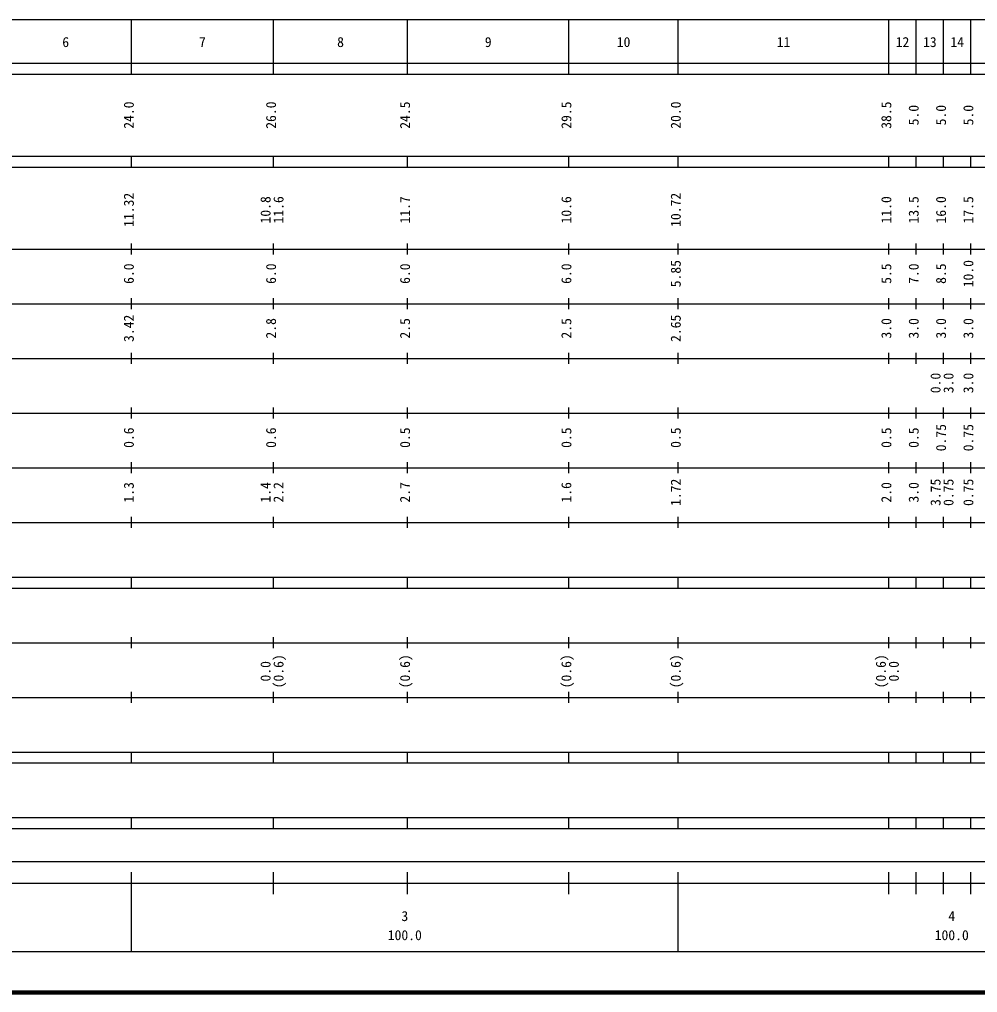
# Model space of a CAD drawing. Units: millimetres on the paper, enlarged 1000 times. Extents: x 40000 to 122971101, y 20000 to 244977975.
# Drawn here: x 247546 to 422716, y 20000 to 198000 of the extents above; entities that cross this region are included whole.
import ezdxf
from ezdxf.enums import TextEntityAlignment as Align

# ---------------------------------------------------------------- set-up
doc = ezdxf.new("R2010")
doc.units = ezdxf.units.MM
doc.header["$LTSCALE"] = 1000
doc.layers.add('M-TTL', color=2, linetype='Continuous', lineweight=140)
doc.layers.add('M-TTL-BAND', color=7, linetype='Continuous', lineweight=25)
doc.styles.add('ＭＳ ゴシック', font='')
doc.styles.get('ＭＳ ゴシック').set_extended_font_data('MS Gothic')

msp = doc.modelspace()

# ---------------------------------------------------------------- linework, layer by layer
at = {"layer": 'M-TTL'}
msp.add_line((40000, 20000), (680000, 20000), dxfattribs=at)
at = {"layer": 'M-TTL-BAND'}
for p, q in [((68000, 198000), (579000, 198000)), ((268000, 188000), (268000, 198000)), ((294000, 188000), (294000, 198000)), ((318500, 188000), (318500, 198000)), ((348000, 188000), (348000, 198000)), ((368000, 188000), (368000, 198000)), ((406500, 188000), (406500, 198000)), ((411500, 188000), (411500, 198000)), ((416500, 188000), (416500, 198000)), ((421500, 188000), (421500, 198000)), ((40000, 190000), (579000, 190000)), ((40000, 188000), (579000, 188000)), ((40000, 173000), (579000, 173000)), ((268000, 171000), (268000, 173000)), ((294000, 171000), (294000, 173000)), ((318500, 171000), (318500, 173000)), ((348000, 171000), (348000, 173000)), ((368000, 171000), (368000, 173000)), ((406500, 171000), (406500, 173000)), ((411500, 171000), (411500, 173000)), ((416500, 171000), (416500, 173000)), ((421500, 171000), (421500, 173000)), ((40000, 171000), (579000, 171000)), ((268000, 155000), (268000, 157000)), ((294000, 155000), (294000, 157000)), ((318500, 155000), (318500, 157000)), ((348000, 155000), (348000, 157000)), ((368000, 155000), (368000, 157000)), ((406500, 155000), (406500, 157000)), ((411500, 155000), (411500, 157000)), ((416500, 155000), (416500, 157000)), ((421500, 155000), (421500, 157000)), ((40000, 156000), (579000, 156000)), ((46000, 146000), (579000, 146000)), ((268000, 145000), (268000, 147000)), ((294000, 145000), (294000, 147000)), ((318500, 145000), (318500, 147000)), ((348000, 145000), (348000, 147000)), ((368000, 145000), (368000, 147000)), ((406500, 145000), (406500, 147000)), ((411500, 145000), (411500, 147000)), ((416500, 145000), (416500, 147000)), ((421500, 145000), (421500, 147000)), ((52000, 136000), (579000, 136000)), ((268000, 135000), (268000, 137000)), ((294000, 135000), (294000, 137000)), ((318500, 135000), (318500, 137000)), ((348000, 135000), (348000, 137000)), ((368000, 135000), (368000, 137000)), ((406500, 135000), (406500, 137000)), ((411500, 135000), (411500, 137000)), ((416500, 135000), (416500, 137000)), ((421500, 135000), (421500, 137000)), ((268000, 125000), (268000, 127000)), ((294000, 125000), (294000, 127000)), ((318500, 125000), (318500, 127000)), ((348000, 125000), (348000, 127000)), ((368000, 125000), (368000, 127000)), ((406500, 125000), (406500, 127000)), ((411500, 125000), (411500, 127000)), ((416500, 125000), (416500, 127000)), ((421500, 125000), (421500, 127000)), ((46000, 126000), (579000, 126000)), ((52000, 116000), (579000, 116000)), ((268000, 115000), (268000, 117000)), ((294000, 115000), (294000, 117000)), ((318500, 115000), (318500, 117000)), ((348000, 115000), (348000, 117000)), ((368000, 115000), (368000, 117000)), ((406500, 115000), (406500, 117000)), ((411500, 115000), (411500, 117000)), ((416500, 115000), (416500, 117000)), ((421500, 115000), (421500, 117000)), ((268000, 105000), (268000, 107000)), ((294000, 105000), (294000, 107000)), ((318500, 105000), (318500, 107000)), ((348000, 105000), (348000, 107000)), ((368000, 105000), (368000, 107000)), ((406500, 105000), (406500, 107000)), ((411500, 105000), (411500, 107000)), ((416500, 105000), (416500, 107000)), ((421500, 105000), (421500, 107000)), ((46000, 106000), (579000, 106000)), ((40000, 96000), (579000, 96000)), ((268000, 94000), (268000, 96000)), ((294000, 94000), (294000, 96000)), ((318500, 94000), (318500, 96000)), ((348000, 94000), (348000, 96000)), ((368000, 94000), (368000, 96000)), ((406500, 94000), (406500, 96000)), ((411500, 94000), (411500, 96000)), ((416500, 94000), (416500, 96000)), ((421500, 94000), (421500, 96000)), ((40000, 94000), (579000, 94000)), ((49000, 84000), (579000, 84000)), ((268000, 83000), (268000, 85000)), ((294000, 83000), (294000, 85000)), ((318500, 83000), (318500, 85000)), ((348000, 83000), (348000, 85000)), ((368000, 83000), (368000, 85000)), ((406500, 83000), (406500, 85000)), ((411500, 83000), (411500, 85000)), ((416500, 83000), (416500, 85000)), ((421500, 83000), (421500, 85000)), ((268000, 73000), (268000, 75000)), ((294000, 73000), (294000, 75000)), ((318500, 73000), (318500, 75000)), ((348000, 73000), (348000, 75000)), ((368000, 73000), (368000, 75000)), ((406500, 73000), (406500, 75000)), ((411500, 73000), (411500, 75000)), ((416500, 73000), (416500, 75000)), ((421500, 73000), (421500, 75000)), ((40000, 74000), (579000, 74000)), ((40000, 64000), (579000, 64000)), ((268000, 62000), (268000, 64000)), ((294000, 62000), (294000, 64000)), ((318500, 62000), (318500, 64000)), ((348000, 62000), (348000, 64000)), ((368000, 62000), (368000, 64000)), ((406500, 62000), (406500, 64000)), ((411500, 62000), (411500, 64000)), ((416500, 62000), (416500, 64000)), ((421500, 62000), (421500, 64000)), ((40000, 62000), (579000, 62000)), ((40000, 52000), (579000, 52000)), ((268000, 50000), (268000, 52000)), ((294000, 50000), (294000, 52000)), ((318500, 50000), (318500, 52000)), ((348000, 50000), (348000, 52000)), ((368000, 50000), (368000, 52000)), ((406500, 50000), (406500, 52000)), ((411500, 50000), (411500, 52000)), ((416500, 50000), (416500, 52000)), ((421500, 50000), (421500, 52000)), ((40000, 50000), (579000, 50000)), ((71000, 44000), (565000, 44000)), ((268000, 27500), (268000, 42000)), ((294000, 38000), (294000, 42000)), ((318500, 38000), (318500, 42000)), ((348000, 38000), (348000, 42000)), ((368000, 27500), (368000, 42000)), ((406500, 38000), (406500, 42000)), ((411500, 38000), (411500, 42000)), ((416500, 38000), (416500, 42000)), ((421500, 38000), (421500, 42000)), ((40000, 40000), (579000, 40000)), ((68000, 27500), (579000, 27500))]:
    msp.add_line(p, q, dxfattribs=at)

# ---------------------------------------------------------------- texts
at = {"layer": 'M-TTL-BAND', "style": 'ＭＳ ゴシック'}
for s, p in [('6', (256000, 192405)), ('7', (281000, 192405)), ('8', (306250, 192405)), ('9', (333250, 192405)), ('10', (358000, 192405)), ('11', (387250, 192405)), ('12', (409000, 192405)), ('13', (414000, 192405)), ('14', (419000, 192405)), ('3', (318000, 32523)), ('4', (418000, 32523)), ('100.0', (318000, 29033)), ('100.0', (418000, 29033))]:
    msp.add_text(s, height=1833, dxfattribs=at).set_placement(p, align=Align.BOTTOM_CENTER)
for s, p in [('24.0', (269000, 180500)), ('26.0', (295000, 180500)), ('24.5', (319500, 180500)), ('29.5', (349000, 180500)), ('20.0', (369000, 180500)), ('38.5', (407500, 180500)), ('5.0', (412500, 180500)), ('5.0', (417500, 180500)), ('5.0', (422500, 180500)), ('11.32', (269000, 163174)), ('10.8', (294000, 163174)), ('11.6', (296370, 163174)), ('10.6', (349000, 163174)), ('10.72', (369000, 163174)), ('11.7', (319500, 163174)), ('11.0', (407500, 163174)), ('13.5', (412500, 163174)), ('16.0', (417500, 163174)), ('17.5', (422500, 163174)), ('6.0', (269000, 151500)), ('6.0', (295000, 151500)), ('6.0', (319500, 151500)), ('6.0', (349000, 151500)), ('5.85', (369000, 151500)), ('5.5', (407500, 151500)), ('7.0', (412500, 151500)), ('8.5', (417500, 151500)), ('10.0', (422500, 151500)), ('3.42', (269000, 141500)), ('2.8', (295000, 141500)), ('2.5', (319500, 141500)), ('2.5', (349000, 141500)), ('2.65', (369000, 141500)), ('3.0', (407500, 141500)), ('3.0', (412500, 141500)), ('3.0', (417500, 141500)), ('3.0', (422500, 141500)), ('0.0', (416500, 131500)), ('3.0', (418870, 131500)), ('3.0', (422500, 131500)), ('0.6', (269000, 121500)), ('0.6', (295000, 121500)), ('0.5', (319500, 121500)), ('0.5', (349000, 121500)), ('0.5', (369000, 121500)), ('0.5', (407500, 121500)), ('0.5', (412500, 121500)), ('0.75', (417500, 121500)), ('0.75', (422500, 121500)), ('1.3', (269000, 111500)), ('1.4', (294000, 111500)), ('2.2', (296370, 111500)), ('2.7', (319500, 111500)), ('1.6', (349000, 111500)), ('1.72', (369000, 111500)), ('2.0', (407500, 111500)), ('3.0', (412500, 111500)), ('3.75', (416500, 111500)), ('0.75', (418870, 111500)), ('0.75', (422500, 111500)), ('0.0', (294000, 78764)), ('(0.6)', (296370, 78764)), ('(0.6)', (319500, 78764)), ('(0.6)', (349000, 78764)), ('(0.6)', (369000, 78764)), ('(0.6)', (406500, 78764)), ('0.0', (408870, 78764))]:
    msp.add_text(s, height=1833, rotation=90, dxfattribs=at).set_placement(p, align=Align.BOTTOM_CENTER)

doc.saveas('drawing.dxf')
